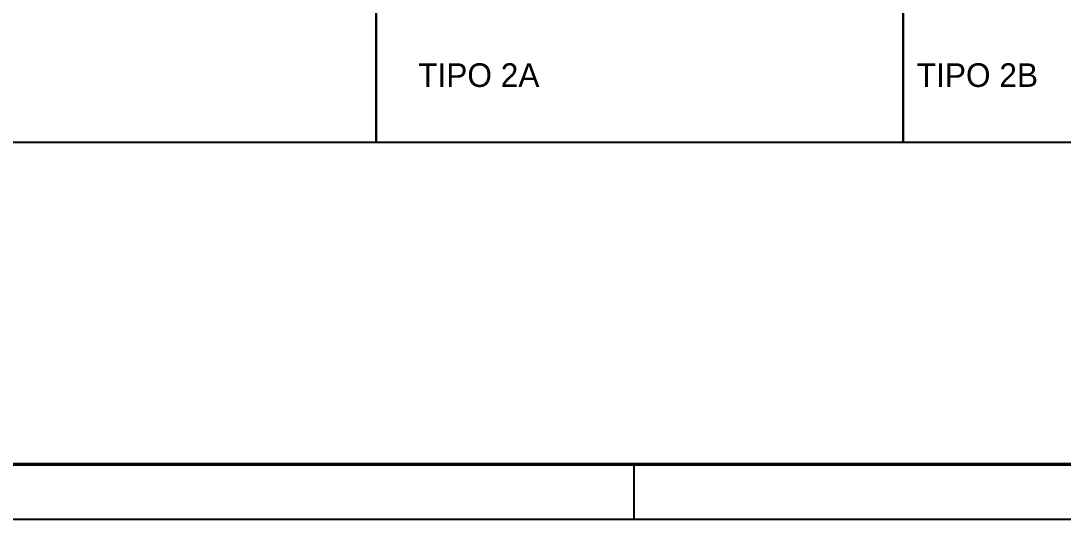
# Model space of a CAD drawing. Extents: x 15230 to 21256, y 3128 to 7338.
# Drawn here: x 16917 to 17865, y 3133 to 3587 of the extents above; entities that cross this region are included whole.
import ezdxf

# ---------------------------------------------------------------- set-up
doc = ezdxf.new("R2010")
doc.units = 0
doc.layers.add('COTA', color=241, linetype='Continuous')
doc.layers.add('VIGAS', color=3, linetype='Continuous')
doc.styles.add('ROMAS860', font='ROMAS860.SHX', dxfattribs={"height": 8.5})

# ---------------------------------------------------------------- blocks, each defined once
blk = doc.blocks.new('*U6')
at = {"color": 7}
blk.add_line((-7300, 0), (-7300, -100), dxfattribs=at)
blk.add_lwpolyline([(-11790, 8310), (-11790, -100), (100, -100), (100, 8310)], close=True, dxfattribs=at)
at = {"color": 7, "const_width": 6}
blk.add_lwpolyline([(-11540, 8210), (-11540, 0), (0, 0), (0, 8210)], close=True, dxfattribs=at)

msp = doc.modelspace()

# ---------------------------------------------------------------- linework, layer by layer
at = {"layer": 'VIGAS'}
for points in [[(17240.23, 3476.51), (16795.95, 3476.51), (16795.95, 4441.29), (17240.23, 4441.29)], [(17719.51, 3476.51), (17240.23, 3476.51), (17240.23, 4441.29), (17719.51, 4441.29)], [(18163.79, 3476.51), (17719.51, 3476.51), (17719.51, 4441.29), (18163.79, 4441.29)]]:
    msp.add_lwpolyline(points, close=True, dxfattribs=at)

# ---------------------------------------------------------------- block references
at = {"xscale": 0.5, "yscale": 0.5, "zscale": 0.5}
msp.add_blockref('*U6', (21124.54, 3183.48), dxfattribs=at)

# ---------------------------------------------------------------- texts
at = {"layer": 'COTA', "color": 7, "style": 'ROMAS860'}
for s, p in [('TIPO 2A', (17278.39, 3527.03)), ('TIPO 2B', (17731.8, 3527.03))]:
    msp.add_text(s, height=21.505, dxfattribs=at).set_placement(p)

doc.saveas('drawing.dxf')
